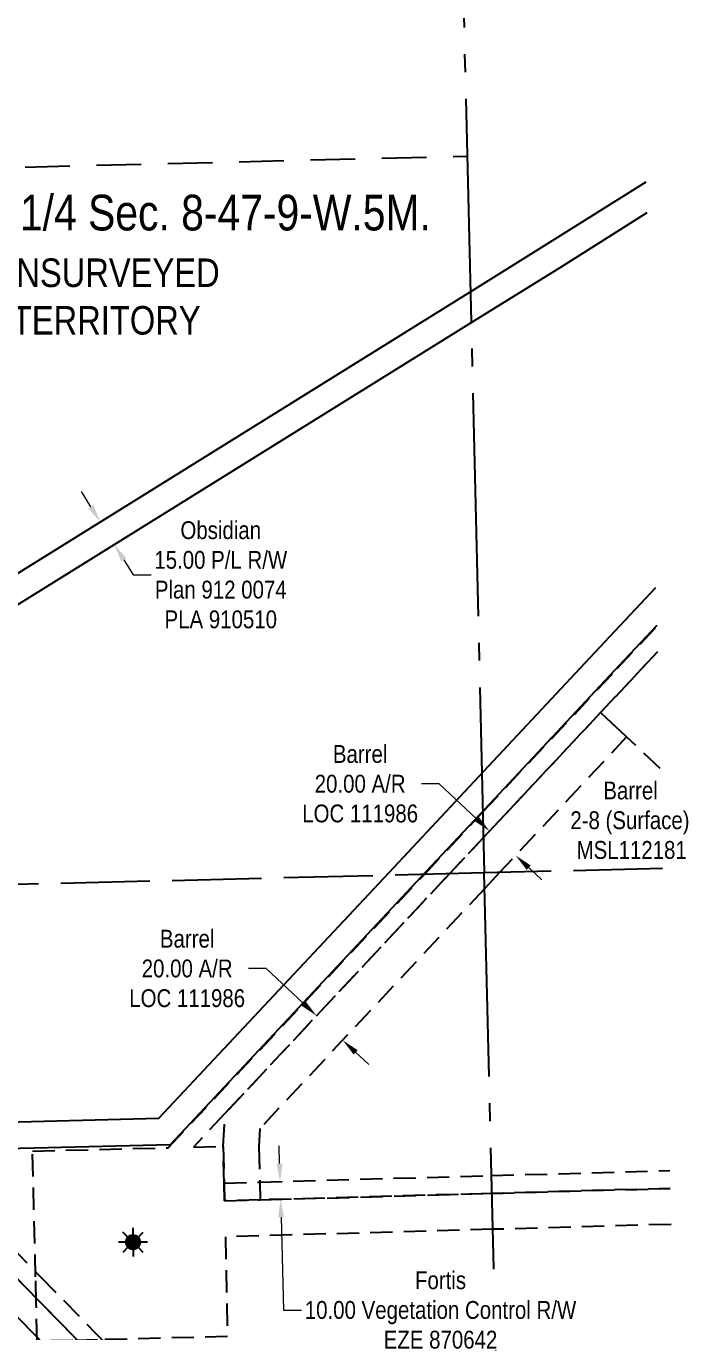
# Model space of a CAD drawing. Extents: x 611907 to 615855, y 5876327 to 5880015.
# Drawn here: x 614981 to 615353, y 5876994 to 5877726 of the extents above; entities that cross this region are included whole.
import ezdxf
from ezdxf.enums import TextEntityAlignment as Align

# ---------------------------------------------------------------- set-up
doc = ezdxf.new("R2010")
doc.units = 0
doc.header["$LTSCALE"] = 5
doc.header["$PDSIZE"] = 0.5
for name, pattern in [('foc-ACCESSROAD', [3.75, 2.5, -1.25]), ('foc-FLOWLINE', [3.75, 2.5, -1.25]), ('foc-LSD', [8, 5, -3]), ('foc-QUARTERLINE', [33, 25, -3, 2, -3]), ('foc-UNSURVEYED', [12.5, 10, -2.5])]:
    doc.linetypes.add(name, pattern=pattern)
doc.layers.get('Defpoints').update_dxf_attribs({"color": 9})
for name, color, linetype in [('C-FLOWLINE', 13, 'foc-FLOWLINE'), ('C-RW', 13, 'Continuous'), ('C-SYMBOL', 7, 'Continuous'), ('C-WS', 13, 'foc-ACCESSROAD'), ('C-WS-S', 8, 'Continuous'), ('F-AR', 190, 'foc-ACCESSROAD'), ('F-EZE', 190, 'foc-FLOWLINE'), ('F-RW', 190, 'Continuous'), ('F-WS', 190, 'foc-ACCESSROAD'), ('L-QSEC', 8, 'foc-QUARTERLINE'), ('L-SECTION-LSD', 7, 'foc-LSD'), ('L-UNS-T', 3, 'Continuous'), ('L-USEC', 7, 'foc-UNSURVEYED')]:
    doc.layers.add(name, color=color, linetype=linetype)
for name, color, linetype, lineweight in [('F-AR-T', 190, 'Continuous', 9), ('F-EZE-T', 190, 'Continuous', 9), ('F-RW-T', 190, 'Continuous', 9), ('F-WS-T', 190, 'Continuous', 9)]:
    doc.layers.add(name, color=color, linetype=linetype, lineweight=lineweight)
doc.styles.add('175L', font='ARIALN.TTF', dxfattribs={"height": 20})
doc.styles.add('80CG', font='ARIALN.TTF', dxfattribs={"height": 10})
doc.styles.add('80L', font='ARIALN.TTF', dxfattribs={"height": 10})
doc.dimstyles.new('Compass 5 000', dxfattribs={"dimscale": 5, "dimtxt": 9, "dimasz": 2, "dimexe": 0.2, "dimexo": 0.0625, "dimgap": 0.5, "dimtad": 0, "dimtih": 1, "dimtoh": 1, "dimzin": 0, "dimdsep": 46, "dimtxsty": '80CG', "dimcen": 0.1, "dimse1": 1, "dimse2": 1, "dimclrd": 256, "dimclrt": 256, "dimaunit": 1, "dimadec": 4, "dimazin": 0, "dimtfac": 0.06, "dimtofl": 0, "dimtmove": 0, "dimatfit": 1, "dimfxl": 0.2, "dimtolj": 1, "dimtzin": 0, "dimlwd": -1, "dimarcsym": 0})

# ---------------------------------------------------------------- blocks, each defined once
blk = doc.blocks.new('*D434')
at = {"layer": 'Defpoints', "color": 0, "transparency": 16777216}
for p in [(615023.81, 5877448.78), (615031.72, 5877436.05), (615030.11, 5877435.04)]:
    blk.add_point(p, dxfattribs=at)
at = {"layer": 'F-RW-T', "transparency": 16777216}
for p, q in [((615016.91, 5877456.27), (615011.63, 5877464.76)), ((615035.39, 5877426.55), (615040.67, 5877418.06)), ((615040.67, 5877418.06), (615050.67, 5877418.06))]:
    blk.add_line(p, q, dxfattribs=at)
for points in [[(615018.33, 5877457.15), (615015.5, 5877455.39), (615022.19, 5877447.78)], [(615036.81, 5877427.43), (615033.98, 5877425.67), (615030.11, 5877435.04)]]:
    blk.add_solid(points, dxfattribs=at)
at = {"layer": 'F-RW-T', "transparency": 16777216, "insert": (615089.76, 5877418.06), "char_height": 10, "attachment_point": 5, "style": '80CG'}
blk.add_mtext('\\A1;Obsidian\\P15.00 P/L R/W^JPlan 912 0074\\PPLA 910510', dxfattribs=at)
blk = doc.blocks.new('*D437')
at = {"layer": 'Defpoints', "color": 0, "transparency": 16777216}
for p in [(615248.56, 5877283.08), (615240.45, 5877274.43), (615263.16, 5877269.4)]:
    blk.add_point(p, dxfattribs=at)
at = {"layer": 'F-AR-T', "transparency": 16777216}
for p, q in [((615212.19, 5877300.9), (615202.19, 5877300.9)), ((615233.15, 5877281.27), (615212.19, 5877300.9)), ((615262.36, 5877253.91), (615269.65, 5877247.08))]:
    blk.add_line(p, q, dxfattribs=at)
for points in [[(615234.29, 5877282.48), (615232.01, 5877280.05), (615240.45, 5877274.43)], [(615263.5, 5877255.13), (615261.22, 5877252.7), (615255.06, 5877260.75)]]:
    blk.add_solid(points, dxfattribs=at)
at = {"layer": 'F-AR-T', "transparency": 16777216, "insert": (615167.89, 5877300.9), "char_height": 10, "attachment_point": 5, "style": '80CG'}
blk.add_mtext('\\A1;Barrel\\P20.00 A/R\\PLOC 111986', dxfattribs=at)
blk = doc.blocks.new('*D443')
at = {"layer": 'Defpoints', "color": 0, "transparency": 16777216}
for p in [(615179.95, 5877079.57), (615123.28, 5877067.98), (615180.23, 5877069.57)]:
    blk.add_point(p, dxfattribs=at)
at = {"layer": 'F-EZE-T', "transparency": 16777216}
for p, q in [((615122.72, 5877087.97), (615122.44, 5877097.97)), ((615123.56, 5877057.98), (615125.01, 5877005.89)), ((615125.01, 5877005.89), (615135.01, 5877005.89))]:
    blk.add_line(p, q, dxfattribs=at)
for points in [[(615124.39, 5877088.02), (615121.05, 5877087.93), (615123, 5877077.98)], [(615125.22, 5877058.03), (615121.89, 5877057.93), (615123.28, 5877067.98)]]:
    blk.add_solid(points, dxfattribs=at)
at = {"layer": 'F-EZE-T', "transparency": 16777216, "insert": (615212.94, 5877005.89), "char_height": 10, "attachment_point": 5, "style": '80CG', "bg_fill": 3, "box_fill_scale": 1.1, "bg_fill_color": 256, "bg_fill_true_color": 13158600, "bg_fill_transparency": 0}
blk.add_mtext('\\A1;Fortis\\P10.00 Vegetation Control R/W\\PEZE 870642', dxfattribs=at)
blk = doc.blocks.new('*D446')
at = {"layer": 'Defpoints', "color": 0, "transparency": 16777216}
for p in [(615151.52, 5877179.5), (615143.46, 5877170.89), (615166.15, 5877165.79)]:
    blk.add_point(p, dxfattribs=at)
at = {"layer": 'F-AR-T', "transparency": 16777216}
for p, q in [((615115.22, 5877197.35), (615105.22, 5877197.35)), ((615136.16, 5877177.73), (615115.22, 5877197.35)), ((615165.39, 5877150.35), (615172.69, 5877143.51))]:
    blk.add_line(p, q, dxfattribs=at)
for points in [[(615137.3, 5877178.95), (615135.02, 5877176.51), (615143.46, 5877170.89)], [(615166.53, 5877151.57), (615164.25, 5877149.13), (615158.09, 5877157.19)]]:
    blk.add_solid(points, dxfattribs=at)
at = {"layer": 'F-AR-T', "transparency": 16777216, "insert": (615070.92, 5877197.35), "char_height": 10, "attachment_point": 5, "style": '80CG'}
blk.add_mtext('\\A1;Barrel\\P20.00 A/R\\PLOC 111986', dxfattribs=at)
blk = doc.blocks.new('GAS')
h = blk.add_hatch(color=255)
h.dxf.hatch_style = 1
edge = h.paths.add_edge_path()
edge.add_arc((0, 0), 0.9, 0, 360)
for p, q in [((0, 0.81), (0, 1.62)), ((-0.81, 0), (-1.62, 0)), ((-0.57, 0.57), (-1.14, 1.14)), ((0.57, 0.57), (1.14, 1.14)), ((1.62, 0), (0.81, 0)), ((-0.57, -0.57), (-1.14, -1.14)), ((0, -0.81), (0, -1.62)), ((1.14, -1.14), (0.57, -0.57))]:
    blk.add_line(p, q)
blk.add_circle((0, 0), 0.8)

msp = doc.modelspace()

# ---------------------------------------------------------------- linework, layer by layer
at = {"layer": 'C-FLOWLINE'}
for points in [[(614297.863, 5877733.302), (614401.433, 5877626.92), (614432.363, 5877595.151), (614579.531, 5877443.989), (614606.786, 5877415.994), (614611.84, 5877410.803), (614642.568, 5877379.24), (614743.716, 5877275.743), (614754.453, 5877264.746), (614777.415, 5877241.175), (614920.107, 5877095.09), (614987.048, 5877026.225), (614988.486, 5877024.745), (615019.428, 5876993.178), (615021.667, 5876990.894), (615250.491, 5876757.441), (615351.843, 5876654.037)], [(615352.198, 5876639.297), (615250.846, 5876742.702), (615012.24, 5876986.133), (615007.905, 5876990.555), (614987.412, 5877011.462), (614981.298, 5877017.7), (614763.83, 5877240.838), (614745.693, 5877259.454), (614734.961, 5877270.466), (614642.996, 5877364.833), (614612.263, 5877396.368), (614593.471, 5877415.65), (614579.851, 5877429.626), (614432.71, 5877580.609), (614401.781, 5877612.344), (614298.214, 5877718.614)]]:
    msp.add_lwpolyline(points, dxfattribs=at)
at = {"layer": 'C-RW'}
for points in [[(614298.213, 5877718.629), (614401.78, 5877612.359), (614432.71, 5877580.609), (614498.379, 5877513.224), (614565.087, 5877444.774), (614566.245, 5877414.944), (614580.49, 5877400.328), (614613.128, 5877366.837), (614643.873, 5877335.29), (614650.887, 5877328.092), (614678.973, 5877327.836), (614734.964, 5877270.473), (614745.696, 5877259.463), (614763.873, 5877240.839), (614981.32, 5877017.759), (614987.423, 5877011.494), (615007.907, 5876990.56), (615012.24, 5876986.133), (615250.845, 5876742.702), (615352.198, 5876639.297)], [(615352.726, 5876617.326), (615251.373, 5876720.735), (614991.742, 5876985.627), (614743.414, 5877240.332), (614732.597, 5877251.434), (614721.862, 5877262.445), (614672.625, 5877312.899), (614644.3, 5877313.158), (614613.777, 5877344.679), (614560.057, 5877399.782), (614551.173, 5877408.896), (614550.015, 5877438.727), (614480.867, 5877509.67), (614478.997, 5877511.59), (614477.921, 5877512.693), (614433.236, 5877558.551), (614402.306, 5877590.29), (614298.739, 5877696.573)]]:
    msp.add_lwpolyline(points, dxfattribs=at)
at = {"layer": 'C-WS'}
for points in [[(615342.228, 5877053.943), (615242.303, 5877051.158), (615092.412, 5877046.976), (615093.488, 5876991.02), (615020.579, 5876989.222), (615006.817, 5876988.882), (614986.851, 5876988.39), (614986.323, 5877009.79), (614985.96, 5877024.553), (614984.222, 5877095.026), (615060.36, 5877096.904), (615203.882, 5877250.108), (615236.68, 5877285.118), (615312.007, 5877365.527), (615334.168, 5877389.181)], [(615334.513, 5877374.837), (615319.348, 5877358.651), (615302.676, 5877340.854), (615237.025, 5877270.773), (615217.994, 5877250.458), (615092.067, 5877116.036), (615074.469, 5877097.251), (615091.162, 5877097.663), (615091.668, 5877077.104), (615091.916, 5877067.101), (615111.899, 5877067.659), (615241.819, 5877071.283), (615341.744, 5877074.072)]]:
    msp.add_lwpolyline(points, dxfattribs=at)
at = {"layer": 'F-AR'}
msp.add_lwpolyline([(615111.899, 5877067.659), (615091.916, 5877067.101), (615091.668, 5877077.104), (615091.162, 5877097.663), (615092.067, 5877116.036), (615217.994, 5877250.458), (615237.025, 5877270.773), (615302.676, 5877340.854), (615317.27, 5877327.182), (615246.08, 5877251.155), (615237.711, 5877242.217), (615111.672, 5877107.612), (615111.171, 5877097.415), (615111.655, 5877077.662), (615111.899, 5877067.659)], close=True, dxfattribs=at)
at = {"layer": 'F-EZE'}
msp.add_lwpolyline([(615341.744, 5877074.072), (615241.819, 5877071.283), (615111.899, 5877067.659), (615091.916, 5877067.101), (615091.666, 5877077.104), (615111.655, 5877077.662), (615241.579, 5877081.287), (615341.504, 5877084.075)], dxfattribs=at)
at = {"layer": 'F-RW'}
for points in [[(614315.04, 5877013.021), (614398.89, 5877064.616), (614414.614, 5877074.253), (614444.351, 5877092.479), (614522.856, 5877140.594), (614618.048, 5877198.88), (614618.386, 5877199.087), (614647.387, 5877216.844), (614647.925, 5877217.174), (614683.322, 5877238.846), (614734.961, 5877270.466), (614735.353, 5877270.705), (614743.716, 5877275.743), (614744.154, 5877276.095), (614756.737, 5877283.798), (614758.579, 5877284.926), (614869.836, 5877353.05), (615230.78, 5877577.463), (615272.767, 5877603.569), (615328.175, 5877638.409)], [(615328.595, 5877620.961), (615280.686, 5877590.835), (615231.198, 5877560.067), (614877.754, 5877340.316), (614769.207, 5877273.851), (614767.481, 5877272.794), (614754.868, 5877265.073), (614754.453, 5877264.746), (614746.068, 5877259.683), (614745.693, 5877259.454), (614713.254, 5877239.586), (614648.392, 5877199.878), (614647.899, 5877199.576), (614618.629, 5877181.654), (614530.693, 5877127.811), (614444.764, 5877075.146), (614415.027, 5877056.92), (614406.726, 5877051.832), (614315.452, 5876995.764)], [(614926.296, 5877110.151), (615054.977, 5877113.386), (615184.069, 5877251.26), (615237.257, 5877308.069), (615302.295, 5877377.532), (615333.642, 5877411.069)], [(615334.156, 5877389.679), (615313.096, 5877367.199), (615237.769, 5877286.79), (615204.971, 5877251.779), (615061.449, 5877098.576), (614985.31, 5877096.698), (614920.107, 5877095.09)]]:
    msp.add_lwpolyline(points, dxfattribs=at)
at = {"layer": 'F-WS'}
msp.add_lwpolyline([(615336.082, 5877309.557), (615317.27, 5877327.182), (615302.676, 5877340.854), (615319.349, 5877358.65), (615334.513, 5877374.837)], dxfattribs=at)
at = {"layer": 'L-QSEC'}
msp.add_line((615219.135, 5878014.809), (615237.502, 5877250.943), dxfattribs=at)
at = {"layer": 'L-QSEC', "flags": 128}
msp.add_lwpolyline([(615256.101, 5876477.065), (615237.502, 5877250.943)], dxfattribs=at)
at = {"layer": 'L-SECTION-LSD'}
msp.add_line((614420.279, 5877632.785), (615227.838, 5877652.862), dxfattribs=at)
at = {"layer": 'L-USEC'}
for p, q in [((615337.432, 5877253.419), (615237.502, 5877250.943)), ((615237.502, 5877250.943), (614429.864, 5877230.936))]:
    msp.add_line(p, q, dxfattribs=at)

# ---------------------------------------------------------------- block references
at = {"layer": 'C-WS-S', "color": 2, "xscale": 4.9980889, "yscale": 4.9980889, "zscale": 4.9980889}
msp.add_blockref('GAS', (615040.582, 5877043.921), dxfattribs=at)

# ---------------------------------------------------------------- texts
at = {"layer": 'C-SYMBOL', "color": 3, "style": '175L'}
msp.add_text('Theor. S.W.1/4 Sec. 8-47-9-W.5M.', height=19.99236, dxfattribs=at).set_placement((615031.265, 5877605.164), align=Align.BOTTOM_CENTER)
at = {"layer": 'F-WS-T', "insert": (615285.501, 5877302.182), "char_height": 9.99618, "attachment_point": 1, "style": '80L'}
msp.add_mtext_dynamic_manual_height_columns('\\pi18.695;Barrel\\P\\pi0.22288;2-8 (Surface)\\P\\pi3.7345;MSL112181', width=66.2528, gutter_width=50, heights=[0], dxfattribs=at)
at = {"layer": 'L-UNS-T', "color": 3, "insert": (615025.553, 5877573.987), "char_height": 15.99388, "attachment_point": 5, "style": '80L'}
msp.add_mtext_dynamic_manual_height_columns('UNSURVEYED TERRITORY', width=126.41375, gutter_width=47.5, heights=[0], dxfattribs=at)

# ---------------------------------------------------------------- dimensions: what is measured, and where the dimension line sits
at = {"layer": 'F-AR-T'}
dim = msp.add_linear_dim(base=(615240.452, 5877274.432), p1=(615263.164, 5877269.401), p2=(615248.558, 5877283.084), angle=136.869154, text='Barrel\\P20.00 A/R\\PLOC 111986', dimstyle='Compass 5 000', dxfattribs=at)
dim.commit()
dim.dimension.update_dxf_attribs({"geometry": '*D437', "text_midpoint": (615167.893, 5877300.904), "dimtype": 161})
at = {"layer": 'F-AR-T', "color": 2}
dim = msp.add_linear_dim(base=(615143.458, 5877170.894), p1=(615166.148, 5877165.79), p2=(615151.517, 5877179.496), angle=136.868984, text='Barrel\\P20.00 A/R\\PLOC 111986', dimstyle='Compass 5 000', dxfattribs=at)
dim.commit()
dim.dimension.update_dxf_attribs({"geometry": '*D446', "text_midpoint": (615070.919, 5877197.348), "dimtype": 161})
at = {"layer": 'F-RW-T'}
dim = msp.add_aligned_dim(p1=(615023.807, 5877448.78), p2=(615031.724, 5877436.046), distance=-1.9, text='Obsidian\\P15.00 P/L R/W^JPlan 912 0074\\PPLA 910510', dimstyle='Compass 5 000', dxfattribs=at)
dim.commit()
dim.dimension.update_dxf_attribs({"geometry": '*D434', "text_midpoint": (615089.757, 5877418.058)})

# ---------------------------------------------------------------- next in the draw order: dimensions: what is measured, and where the dimension line sits
at = {"layer": 'F-EZE-T'}
dim = msp.add_linear_dim(base=(615123.277, 5877067.976), p1=(615179.952, 5877079.567), p2=(615180.231, 5877069.565), angle=271.597999, text='Fortis\\P10.00 Vegetation Control R/W\\PEZE 870642', dimstyle='Compass 5 000', override={"dimtfill": 1}, dxfattribs=at)
dim.commit()
dim.dimension.update_dxf_attribs({"geometry": '*D443', "text_midpoint": (615212.942, 5877005.89), "dimtype": 161})

doc.saveas('drawing.dxf')
